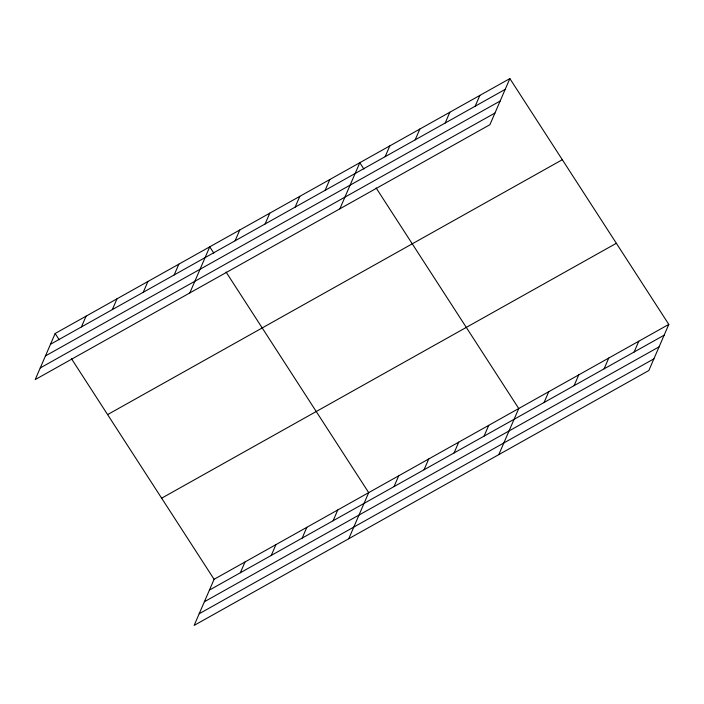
<?xml version="1.0" encoding="UTF-8"?>
<svg xmlns="http://www.w3.org/2000/svg" width="704" height="704" viewBox="0 0 704 704"><rect width="100%" height="100%" fill="white"/><g stroke="black" fill="none" stroke-linecap="round" stroke-linejoin="round"><path stroke-width="1.06" d="M509.863 78.593L55.15 333.494L35.2 379.597L489.905 124.705L509.863 78.593L668.8 324.403L648.85 370.506L194.137 625.407L214.095 579.295L668.8 324.403M81.409 326.946L86.073 316.158M112.323 309.61L116.996 298.822M143.246 292.274L147.91 281.494M174.17 274.947L178.834 264.158M189.798 292.934L209.757 246.822L213.831 253.132M235.101 240.786L239.765 230.006M265.109 223.96L269.773 213.18M295.117 207.143L299.79 196.354M325.134 190.318L329.798 179.529M339.856 208.824L359.806 162.712L363.889 169.022M385.15 156.675L389.814 145.886M415.158 139.85L419.83 129.061M240.346 572.748L245.01 561.959M445.174 123.024L449.838 112.244M271.269 555.412L275.933 544.632M475.182 106.198L479.846 95.418M302.183 538.085L306.856 527.296M333.106 520.749L337.77 509.96M348.744 538.745L368.694 492.633L226.072 272.061M394.038 486.596L398.702 475.807M424.046 469.77L428.718 458.982M454.062 452.945L458.726 442.165M484.07 436.119L488.734 425.339M498.793 454.626L518.742 408.514L376.121 187.942M544.086 402.477L548.759 391.688M574.103 385.651L578.767 374.871M604.111 368.834L608.775 358.046M634.119 352.009L638.792 341.22M50.486 344.274L505.19 89.382M45.443 355.934L500.148 101.033M40.242 367.946L494.947 113.045M107.606 414.603L562.311 159.711M161.647 498.177L616.352 243.285M209.422 590.084L664.136 335.183M204.38 601.735L659.085 346.843M199.188 613.747L653.893 358.855M55.15 333.494L59.233 339.803M71.474 358.723L214.095 579.295"/></g></svg>
